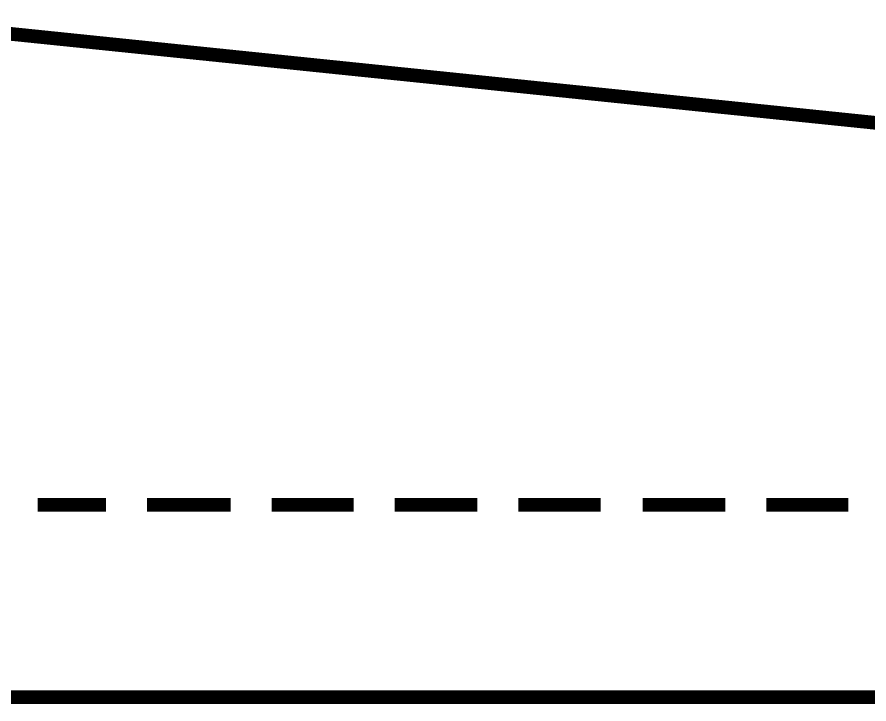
# Model space of a CAD drawing. Extents: x -593 to 248, y 430 to 1024.
# Drawn here: x -265.203 to -262.573, y 801.932 to 804.051 of the extents above; entities that cross this region are included whole.
import ezdxf

# ---------------------------------------------------------------- set-up
doc = ezdxf.new("R2010")
doc.units = 0
doc.header["$MEASUREMENT"] = 0
doc.layers.add('C00-00-00-BLACK', color=7, linetype='Continuous')
doc.layers.add('CFF-00-00', color=1, linetype='Continuous')

msp = doc.modelspace()

# ---------------------------------------------------------------- linework, layer by layer
at = {"layer": 'C00-00-00-BLACK', "const_width": 0.0423}
for points in [[(-265.1394, 802.5459), (-264.9284, 802.5459)], [(-264.8018, 802.5459), (-264.5439, 802.5459)], [(-264.4173, 802.5459), (-264.1636, 802.5459)], [(-264.037, 802.5459), (-263.7819, 802.5459)], [(-263.6553, 802.5459), (-263.4016, 802.5459)], [(-263.2722, 802.5459), (-263.0171, 802.5459)], [(-262.8904, 802.5459), (-262.6368, 802.5459)], [(-273.1538, 801.9529), (-259.4988, 801.9529)]]:
    msp.add_lwpolyline(points, dxfattribs=at)
at = {"layer": 'CFF-00-00', "const_width": 0.0423}
msp.add_lwpolyline([(-251.9078, 802.6299), (-265.5211, 804.0299)], dxfattribs=at)

doc.saveas('drawing.dxf')
